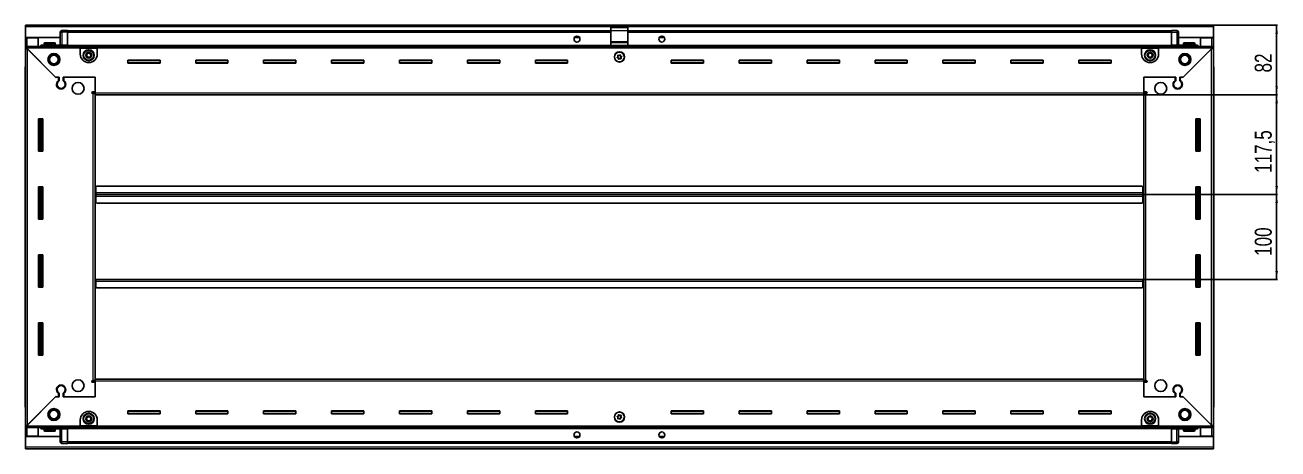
# Model space of a CAD drawing. Header units: millimetres. Extents: x 1256 to 6616, y -1075 to 1851.
# Drawn here: x 5141 to 6616, y 1198 to 1697 of the extents above; entities that cross this region are included whole.
import ezdxf

# ---------------------------------------------------------------- set-up
doc = ezdxf.new("R2010")
doc.units = ezdxf.units.MM
doc.layers.add('FORMAT', color=7, linetype='Continuous')
doc.styles.add('SLDTEXTSTYLE0', font='TXT', dxfattribs={"width": 0.75})
doc.dimstyles.new('SLDDIMSTYLE0', dxfattribs={"dimtxt": 20, "dimasz": 10, "dimexe": 0, "dimexo": 0.0625, "dimgap": 5, "dimtad": 2, "dimdec": 1, "dimrnd": 1e-09, "dimzin": 12, "dimdsep": 46, "dimtxsty": 'SLDTEXTSTYLE0', "dimsah": 1, "dimcen": 0.09, "dimadec": 0, "dimazin": 3, "dimtfac": 1, "dimtofl": 0, "dimtmove": 0, "dimatfit": 3, "dimfxl": 0, "dimfrac": 2, "dimtolj": 1, "dimtzin": 12, "dimarcsym": 0})

# ---------------------------------------------------------------- blocks, each defined once
blk = doc.blocks.new('_D_6')
at = {"layer": 'FORMAT'}
for p, q in [((6540.4, 1696.6), (6615.9, 1696.6)), ((6614.9, 1696.6), (6614.9, 1614.6)), ((6458.4, 1614.6), (6615.9, 1614.6))]:
    blk.add_line(p, q, dxfattribs=at)
for points in [[(6614.9, 1696.6), (6613.4, 1686.6), (6616.4, 1686.6)], [(6614.9, 1614.6), (6616.4, 1624.6), (6613.4, 1624.6)]]:
    blk.add_solid(points, dxfattribs=at)
at = {"layer": 'FORMAT', "insert": (6589.1, 1640.8), "char_height": 20, "attachment_point": 1, "rotation": 90, "style": 'SLDTEXTSTYLE0'}
blk.add_mtext('82', dxfattribs=at)
blk = doc.blocks.new('_D_7')
at = {"layer": 'FORMAT'}
for p, q in [((6458.4, 1614.6), (6615.9, 1614.6)), ((6614.9, 1497.1), (6614.9, 1614.6)), ((6457.4, 1497.1), (6615.9, 1497.1))]:
    blk.add_line(p, q, dxfattribs=at)
for points in [[(6614.9, 1614.6), (6613.4, 1604.6), (6616.4, 1604.6)], [(6614.9, 1497.1), (6616.4, 1507.1), (6613.4, 1507.1)]]:
    blk.add_solid(points, dxfattribs=at)
at = {"layer": 'FORMAT', "insert": (6589.1, 1522.6), "char_height": 20, "attachment_point": 1, "rotation": 90, "style": 'SLDTEXTSTYLE0'}
blk.add_mtext('117,5', dxfattribs=at)
blk = doc.blocks.new('_D_8')
at = {"layer": 'FORMAT'}
for p, q in [((6457.4, 1497.1), (6615.9, 1497.1)), ((6614.9, 1497.1), (6614.9, 1397.1)), ((6457.4, 1397.1), (6615.9, 1397.1))]:
    blk.add_line(p, q, dxfattribs=at)
for points in [[(6614.9, 1497.1), (6613.4, 1487.1), (6616.4, 1487.1)], [(6614.9, 1397.1), (6616.4, 1407.1), (6613.4, 1407.1)]]:
    blk.add_solid(points, dxfattribs=at)
at = {"layer": 'FORMAT', "insert": (6589.1, 1424.9), "char_height": 20, "attachment_point": 1, "rotation": 90, "style": 'SLDTEXTSTYLE0'}
blk.add_mtext('100', dxfattribs=at)

msp = doc.modelspace()

# ---------------------------------------------------------------- linework, layer by layer
at = {"color": 7, "linetype": 'Continuous', "lineweight": 25}
for p, q in [((5141.39, 1696.6), (6540.39, 1696.6)), ((5141.39, 1694.5), (5141.39, 1696.6)), ((5141.39, 1682.1), (5141.39, 1694.5)), ((5182.39, 1673.1), (5182.39, 1688.1)), ((5183.07, 1689.6), (5183.07, 1689.6)), ((5184.39, 1690.1), (5190.89, 1690.1)), ((5184.39, 1690.1), (5190.89, 1690.1)), ((5190.89, 1690.1), (5190.89, 1690.1)), ((5190.89, 1690.1), (5190.89, 1690.1)), ((5190.89, 1690.1), (5190.89, 1688.1)), ((5830.89, 1689.95), (5190.89, 1689.95)), ((5190.89, 1673.1), (5190.89, 1688.1)), ((5830.89, 1693.6), (5850.89, 1693.6)), ((5830.89, 1690.34), (5830.89, 1693.6)), ((5830.89, 1677.19), (5830.89, 1690.34)), ((5850.89, 1690.34), (5850.89, 1693.6)), ((5850.89, 1677.19), (5850.89, 1690.34)), ((6490.89, 1689.95), (5850.89, 1689.95)), ((6490.89, 1690.1), (6490.89, 1690.1)), ((6497.39, 1690.1), (6490.89, 1690.1)), ((6497.39, 1690.1), (6490.89, 1690.1)), ((6490.89, 1690.1), (6490.89, 1688.1)), ((6490.89, 1673.1), (6490.89, 1688.1)), ((6499.39, 1688.1), (6499.39, 1688.1)), ((6499.39, 1673.1), (6499.39, 1688.1)), ((6540.39, 1696.6), (6540.39, 1694.5)), ((6540.39, 1694.5), (6540.39, 1682.1)), ((5182.39, 1682.1), (5141.39, 1682.1)), ((5141.39, 1681.6), (5141.39, 1682.1)), ((5141.39, 1671.35), (5141.39, 1681.6)), ((5141.39, 1681.6), (5143.49, 1681.6)), ((5141.39, 1669.85), (5141.39, 1671.35)), ((5141.39, 1671.35), (5142.39, 1671.35)), ((5141.39, 1669.35), (5141.39, 1669.85)), ((5141.39, 1669.85), (5142.39, 1669.85)), ((5141.39, 1224.85), (5141.39, 1669.35)), ((5142.89, 1669.35), (5141.39, 1669.35)), ((5142.39, 1671.35), (5205.89, 1671.35)), ((5142.39, 1669.85), (5142.39, 1671.35)), ((5142.89, 1681.6), (5142.89, 1682.1)), ((5142.99, 1669.25), (5176.89, 1635.35)), ((5156.39, 1681.6), (5143.49, 1681.6)), ((5177.59, 1634.65), (5143.49, 1668.75)), ((5156.39, 1671.35), (5156.39, 1681.6)), ((5161.89, 1673.1), (5190.89, 1673.1)), ((5163.39, 1675), (5163.39, 1673.1)), ((5164.19, 1675.8), (5175.59, 1675.8)), ((5176.39, 1673.1), (5176.39, 1675)), ((5190.82, 1671.35), (5190.89, 1673.07)), ((5190.89, 1673.1), (5190.89, 1672.6)), ((5190.89, 1671.95), (6490.89, 1671.95)), ((5205.89, 1669.25), (5205.89, 1671.35)), ((5205.89, 1671.35), (5225.89, 1671.35)), ((5205.89, 1669.85), (5225.89, 1669.85)), ((5205.89, 1662.35), (5205.89, 1669.25)), ((5225.89, 1671.35), (5225.89, 1669.25)), ((5225.89, 1671.35), (6455.89, 1671.35)), ((5225.89, 1669.25), (5225.89, 1662.35)), ((5793.76, 1682.1), (5788.02, 1682.1)), ((5830.89, 1676.1), (5830.89, 1677.19)), ((5830.89, 1676.1), (5850.89, 1676.1)), ((5830.89, 1672.6), (5830.89, 1676.1)), ((5830.89, 1672.6), (5850.89, 1672.6)), ((5834.89, 1672.6), (5834.89, 1671.95)), ((5837.39, 1671.95), (5837.39, 1672.6)), ((5844.39, 1671.95), (5844.39, 1672.6)), ((5846.89, 1671.95), (5846.89, 1672.6)), ((5850.89, 1676.1), (5850.89, 1677.19)), ((5850.89, 1672.6), (5850.89, 1676.1)), ((5893.76, 1682.1), (5888.02, 1682.1)), ((6455.89, 1669.25), (6455.89, 1671.35)), ((6455.89, 1671.35), (6475.89, 1671.35)), ((6455.89, 1669.85), (6475.89, 1669.85)), ((6455.89, 1662.35), (6455.89, 1669.25)), ((6475.89, 1671.35), (6539.39, 1671.35)), ((6475.89, 1671.35), (6475.89, 1669.25)), ((6475.89, 1669.25), (6475.89, 1662.35)), ((6490.89, 1673.1), (6490.89, 1672.6)), ((6519.89, 1673.1), (6490.89, 1673.1)), ((6490.89, 1673.07), (6490.97, 1671.35)), ((6540.39, 1682.1), (6499.39, 1682.1)), ((6538.29, 1668.75), (6504.19, 1634.65)), ((6504.89, 1635.35), (6538.79, 1669.25)), ((6505.39, 1675), (6505.39, 1673.1)), ((6506.19, 1675.8), (6517.59, 1675.8)), ((6518.39, 1673.1), (6518.39, 1675)), ((6525.39, 1671.35), (6525.39, 1681.6)), ((6525.39, 1681.6), (6538.29, 1681.6)), ((6538.29, 1681.6), (6540.39, 1681.6)), ((6538.89, 1681.6), (6538.89, 1682.1)), ((6538.89, 1669.35), (6540.39, 1669.35)), ((6539.39, 1669.85), (6539.39, 1671.35)), ((6539.39, 1671.35), (6540.39, 1671.35)), ((6539.39, 1669.85), (6540.39, 1669.85)), ((6540.39, 1681.6), (6540.39, 1682.1)), ((6540.39, 1681.6), (6540.39, 1671.35)), ((6540.39, 1669.85), (6540.39, 1671.35)), ((6540.39, 1669.85), (6540.39, 1669.35)), ((6540.39, 1669.35), (6540.39, 1224.85)), ((5299.89, 1655.1), (5261.89, 1655.1)), ((5261.89, 1655.1), (5261.89, 1651.6)), ((5299.89, 1651.6), (5299.89, 1655.1)), ((5379.89, 1655.1), (5341.89, 1655.1)), ((5341.89, 1655.1), (5341.89, 1651.6)), ((5379.89, 1651.6), (5379.89, 1655.1)), ((5459.89, 1655.1), (5421.89, 1655.1)), ((5421.89, 1655.1), (5421.89, 1651.6)), ((5459.89, 1651.6), (5459.89, 1655.1)), ((5539.89, 1655.1), (5501.89, 1655.1)), ((5501.89, 1655.1), (5501.89, 1651.6)), ((5539.89, 1651.6), (5539.89, 1655.1)), ((5619.89, 1655.1), (5581.89, 1655.1)), ((5581.89, 1655.1), (5581.89, 1651.6)), ((5619.89, 1651.6), (5619.89, 1655.1)), ((5699.89, 1655.1), (5661.89, 1655.1)), ((5661.89, 1655.1), (5661.89, 1651.6)), ((5699.89, 1651.6), (5699.89, 1655.1)), ((5779.89, 1655.1), (5741.89, 1655.1)), ((5741.89, 1655.1), (5741.89, 1651.6)), ((5779.89, 1651.6), (5779.89, 1655.1)), ((5939.89, 1655.1), (5901.89, 1655.1)), ((5901.89, 1655.1), (5901.89, 1651.6)), ((5939.89, 1651.6), (5939.89, 1655.1)), ((6019.89, 1655.1), (5981.89, 1655.1)), ((5981.89, 1655.1), (5981.89, 1651.6)), ((6019.89, 1651.6), (6019.89, 1655.1)), ((6099.89, 1655.1), (6061.89, 1655.1)), ((6061.89, 1655.1), (6061.89, 1651.6)), ((6099.89, 1651.6), (6099.89, 1655.1)), ((6179.89, 1655.1), (6141.89, 1655.1)), ((6141.89, 1655.1), (6141.89, 1651.6)), ((6179.89, 1651.6), (6179.89, 1655.1)), ((6259.89, 1655.1), (6221.89, 1655.1)), ((6221.89, 1655.1), (6221.89, 1651.6)), ((6259.89, 1651.6), (6259.89, 1655.1)), ((6339.89, 1655.1), (6301.89, 1655.1)), ((6301.89, 1655.1), (6301.89, 1651.6)), ((6339.89, 1651.6), (6339.89, 1655.1)), ((6419.89, 1655.1), (6381.89, 1655.1)), ((6381.89, 1655.1), (6381.89, 1651.6)), ((6419.89, 1651.6), (6419.89, 1655.1)), ((5140.89, 1646.6), (5140.89, 1640.1)), ((5140.89, 1640.1), (5140.89, 1646.6)), ((5140.89, 1640.1), (5140.89, 1640.1)), ((5141.39, 1640.1), (5140.89, 1640.1)), ((5141.04, 1640.1), (5141.04, 1254.1)), ((5299.89, 1652.35), (5261.89, 1652.35)), ((5261.89, 1651.6), (5299.89, 1651.6)), ((5379.89, 1652.35), (5341.89, 1652.35)), ((5341.89, 1651.6), (5379.89, 1651.6)), ((5459.89, 1652.35), (5421.89, 1652.35)), ((5421.89, 1651.6), (5459.89, 1651.6)), ((5539.89, 1652.35), (5501.89, 1652.35)), ((5501.89, 1651.6), (5539.89, 1651.6)), ((5619.89, 1652.35), (5581.89, 1652.35)), ((5581.89, 1651.6), (5619.89, 1651.6)), ((5699.89, 1652.35), (5661.89, 1652.35)), ((5661.89, 1651.6), (5699.89, 1651.6)), ((5779.89, 1652.35), (5741.89, 1652.35)), ((5741.89, 1651.6), (5779.89, 1651.6)), ((5939.89, 1652.35), (5901.89, 1652.35)), ((5901.89, 1651.6), (5939.89, 1651.6)), ((6019.89, 1652.35), (5981.89, 1652.35)), ((5981.89, 1651.6), (6019.89, 1651.6)), ((6099.89, 1652.35), (6061.89, 1652.35)), ((6061.89, 1651.6), (6099.89, 1651.6)), ((6179.89, 1652.35), (6141.89, 1652.35)), ((6141.89, 1651.6), (6179.89, 1651.6)), ((6259.89, 1652.35), (6221.89, 1652.35)), ((6221.89, 1651.6), (6259.89, 1651.6)), ((6339.89, 1652.35), (6301.89, 1652.35)), ((6301.89, 1651.6), (6339.89, 1651.6)), ((6419.89, 1652.35), (6381.89, 1652.35)), ((6381.89, 1651.6), (6419.89, 1651.6)), ((6540.39, 1647.93), (6540.39, 1647.93)), ((6540.39, 1640.1), (6540.89, 1640.1)), ((6540.74, 1254.1), (6540.74, 1640.1)), ((6540.89, 1646.6), (6540.89, 1640.1)), ((6540.89, 1640.1), (6540.89, 1646.6)), ((6540.89, 1640.1), (6540.89, 1640.1)), ((6540.89, 1640.1), (6540.89, 1640.1)), ((5176.89, 1635.35), (5181.09, 1635.35)), ((5178.29, 1635.35), (5177.59, 1634.65)), ((5180.39, 1635.35), (5178.29, 1635.35)), ((5180.39, 1635.35), (5180.39, 1631.46)), ((5181.09, 1635.35), (5181.09, 1631.07)), ((5185.69, 1635.35), (5223.39, 1635.35)), ((5185.69, 1631.07), (5185.69, 1635.35)), ((5186.39, 1631.46), (5186.39, 1635.35)), ((5223.39, 1635.35), (5186.39, 1635.35)), ((5223.39, 1616.7), (5223.39, 1635.35)), ((5223.39, 1618.1), (5223.39, 1635.35)), ((6458.39, 1635.35), (6496.09, 1635.35)), ((6458.39, 1616.7), (6458.39, 1635.35)), ((6458.39, 1635.35), (6458.39, 1618.1)), ((6495.39, 1635.35), (6458.39, 1635.35)), ((6495.39, 1635.35), (6495.39, 1631.46)), ((6496.09, 1635.35), (6496.09, 1631.07)), ((6500.69, 1635.35), (6504.89, 1635.35)), ((6500.69, 1631.07), (6500.69, 1635.35)), ((6503.49, 1635.35), (6501.39, 1635.35)), ((6501.39, 1631.46), (6501.39, 1635.35)), ((6504.19, 1634.65), (6503.49, 1635.35)), ((5181.39, 1622.49), (5181.39, 1621.73)), ((5220.54, 1618.1), (5223.39, 1618.1)), ((5221.29, 1616.1), (5220.54, 1616.1)), ((5221.29, 1616.1), (5223.39, 1616.1)), ((5223.39, 1617.1), (5221.39, 1617.1)), ((5221.39, 1617.1), (5221.39, 1616.1)), ((5223.39, 1614.6), (5223.39, 1616.7)), ((6458.39, 1614.6), (5223.39, 1614.6)), ((5223.39, 1279.6), (5223.39, 1614.6)), ((6458.39, 1618.1), (6461.24, 1618.1)), ((6460.39, 1617.1), (6458.39, 1617.1)), ((6458.39, 1616.7), (6458.39, 1614.6)), ((6458.39, 1616.1), (6460.49, 1616.1)), ((6458.39, 1614.6), (6458.39, 1279.6)), ((6460.39, 1616.1), (6460.39, 1617.1)), ((6461.24, 1616.1), (6460.49, 1616.1)), ((6500.39, 1622.49), (6500.39, 1621.73)), ((5161.89, 1586.1), (5156.89, 1586.1)), ((5156.89, 1586.1), (5156.89, 1548.1)), ((5159.04, 1548.1), (5159.04, 1586.1)), ((5160.83, 1548.1), (5160.83, 1586.1)), ((5160.87, 1548.1), (5160.87, 1586.1)), ((5161.89, 1548.1), (5161.89, 1586.1)), ((6519.89, 1586.1), (6519.89, 1548.1)), ((6524.89, 1586.1), (6519.89, 1586.1)), ((6520.91, 1586.1), (6520.91, 1548.1)), ((6520.95, 1586.1), (6520.95, 1548.1)), ((6522.74, 1586.1), (6522.74, 1548.1)), ((6524.89, 1548.1), (6524.89, 1586.1)), ((5156.89, 1548.1), (5161.89, 1548.1)), ((6519.89, 1548.1), (6524.89, 1548.1)), ((5161.89, 1506.1), (5156.89, 1506.1)), ((5156.89, 1506.1), (5156.89, 1468.1)), ((5159.04, 1468.1), (5159.04, 1506.1)), ((5160.83, 1468.1), (5160.83, 1506.1)), ((5160.87, 1468.1), (5160.87, 1506.1)), ((5161.89, 1468.1), (5161.89, 1506.1)), ((5225.39, 1507.1), (5224.39, 1506.1)), ((5224.39, 1506.1), (5224.39, 1499.2)), ((6456.39, 1507.1), (5225.39, 1507.1)), ((6457.39, 1506.1), (6456.39, 1507.1)), ((6457.39, 1499.2), (6457.39, 1506.1)), ((6519.89, 1506.1), (6519.89, 1468.1)), ((6524.89, 1506.1), (6519.89, 1506.1)), ((6520.91, 1506.1), (6520.91, 1468.1)), ((6520.95, 1506.1), (6520.95, 1468.1)), ((6522.74, 1506.1), (6522.74, 1468.1)), ((6524.89, 1468.1), (6524.89, 1506.1)), ((5224.14, 1497.1), (5223.39, 1497.1)), ((5224.39, 1499.95), (5224.14, 1499.95)), ((5224.14, 1499.95), (5224.14, 1497.1)), ((5224.14, 1497.1), (5224.14, 1494.25)), ((5224.14, 1494.25), (5224.39, 1494.25)), ((5224.39, 1497.1), (5224.39, 1499.2)), ((5224.39, 1495), (5224.39, 1497.1)), ((6457.39, 1497.1), (5224.39, 1497.1)), ((5224.39, 1495), (5224.39, 1488.1)), ((6457.64, 1499.95), (6457.39, 1499.95)), ((6457.39, 1499.2), (6457.39, 1497.1)), ((6457.39, 1497.1), (6457.39, 1495)), ((6457.39, 1488.1), (6457.39, 1495)), ((6457.39, 1494.25), (6457.64, 1494.25)), ((6457.64, 1497.1), (6457.64, 1499.95)), ((6457.64, 1494.25), (6457.64, 1497.1)), ((6458.39, 1497.1), (6457.64, 1497.1)), ((5224.39, 1488.1), (5225.39, 1487.1)), ((5225.39, 1487.1), (6456.39, 1487.1)), ((6456.39, 1487.1), (6457.39, 1488.1)), ((5156.89, 1468.1), (5161.89, 1468.1)), ((6519.89, 1468.1), (6524.89, 1468.1)), ((5161.89, 1426.1), (5156.89, 1426.1)), ((5156.89, 1426.1), (5156.89, 1388.1)), ((5159.04, 1388.1), (5159.04, 1426.1)), ((5160.83, 1388.1), (5160.83, 1426.1)), ((5160.87, 1388.1), (5160.87, 1426.1)), ((5161.89, 1388.1), (5161.89, 1426.1)), ((6519.89, 1426.1), (6519.89, 1388.1)), ((6524.89, 1426.1), (6519.89, 1426.1)), ((6520.91, 1426.1), (6520.91, 1388.1)), ((6520.95, 1426.1), (6520.95, 1388.1)), ((6522.74, 1426.1), (6522.74, 1388.1)), ((6524.89, 1388.1), (6524.89, 1426.1)), ((5156.89, 1388.1), (5161.89, 1388.1)), ((5223.39, 1397.1), (5224.14, 1397.1)), ((5224.14, 1397.1), (5224.14, 1394.25)), ((5224.14, 1394.25), (5224.39, 1394.25)), ((5224.39, 1397.1), (6457.39, 1397.1)), ((5224.39, 1395), (5224.39, 1397.1)), ((5224.39, 1395), (5224.39, 1388.1)), ((5224.39, 1388.1), (5225.39, 1387.1)), ((5225.39, 1387.1), (6456.39, 1387.1)), ((6456.39, 1387.1), (6457.39, 1388.1)), ((6457.39, 1397.1), (6457.39, 1395)), ((6457.39, 1388.1), (6457.39, 1395)), ((6457.39, 1394.25), (6457.64, 1394.25)), ((6457.64, 1394.25), (6457.64, 1397.1)), ((6457.64, 1397.1), (6458.39, 1397.1)), ((6519.89, 1388.1), (6524.89, 1388.1)), ((5161.89, 1346.1), (5156.89, 1346.1)), ((5156.89, 1346.1), (5156.89, 1308.1)), ((5159.04, 1308.1), (5159.04, 1346.1)), ((5160.83, 1308.1), (5160.83, 1346.1)), ((5160.87, 1308.1), (5160.87, 1346.1)), ((5161.89, 1308.1), (5161.89, 1346.1)), ((6519.89, 1346.1), (6519.89, 1308.1)), ((6524.89, 1346.1), (6519.89, 1346.1)), ((6520.91, 1346.1), (6520.91, 1308.1)), ((6520.95, 1346.1), (6520.95, 1308.1)), ((6522.74, 1346.1), (6522.74, 1308.1)), ((6524.89, 1308.1), (6524.89, 1346.1)), ((5156.89, 1308.1), (5161.89, 1308.1)), ((6519.89, 1308.1), (6524.89, 1308.1)), ((5181.39, 1272.48), (5181.39, 1271.72)), ((5220.54, 1278.1), (5221.29, 1278.1)), ((5223.39, 1276.1), (5220.54, 1276.1)), ((5223.39, 1278.1), (5221.29, 1278.1)), ((5221.39, 1278.1), (5221.39, 1277.1)), ((5221.39, 1277.1), (5223.39, 1277.1)), ((5223.39, 1279.6), (6458.39, 1279.6)), ((5223.39, 1277.5), (5223.39, 1279.6)), ((5223.39, 1277.5), (5223.39, 1258.85)), ((5223.39, 1258.85), (5223.39, 1276.1)), ((6458.39, 1279.6), (6458.39, 1277.5)), ((6460.49, 1278.1), (6458.39, 1278.1)), ((6458.39, 1277.5), (6458.39, 1258.85)), ((6458.39, 1277.1), (6460.39, 1277.1)), ((6458.39, 1276.1), (6458.39, 1258.85)), ((6461.24, 1276.1), (6458.39, 1276.1)), ((6460.39, 1277.1), (6460.39, 1278.1)), ((6460.49, 1278.1), (6461.24, 1278.1)), ((6500.39, 1272.48), (6500.39, 1271.72)), ((5176.89, 1258.85), (5142.99, 1224.95)), ((5143.49, 1225.45), (5177.59, 1259.55)), ((5181.09, 1258.85), (5176.89, 1258.85)), ((5177.59, 1259.55), (5178.29, 1258.85)), ((5178.29, 1258.85), (5180.39, 1258.85)), ((5180.39, 1262.74), (5180.39, 1258.85)), ((5181.09, 1263.14), (5181.09, 1258.85)), ((5185.69, 1258.85), (5185.69, 1263.14)), ((5223.39, 1258.85), (5185.69, 1258.85)), ((5186.39, 1258.85), (5186.39, 1262.74)), ((5186.39, 1258.85), (5223.39, 1258.85)), ((6496.09, 1258.85), (6458.39, 1258.85)), ((6458.39, 1258.85), (6495.39, 1258.85)), ((6495.39, 1262.74), (6495.39, 1258.85)), ((6496.09, 1263.14), (6496.09, 1258.85)), ((6500.69, 1258.85), (6500.69, 1263.14)), ((6504.89, 1258.85), (6500.69, 1258.85)), ((6501.39, 1258.85), (6501.39, 1262.74)), ((6501.39, 1258.85), (6503.49, 1258.85)), ((6503.49, 1258.85), (6504.19, 1259.55)), ((6504.19, 1259.55), (6538.29, 1225.45)), ((6538.79, 1224.95), (6504.89, 1258.85)), ((5140.89, 1254.1), (5140.89, 1254.1)), ((5140.89, 1247.6), (5140.89, 1254.1)), ((5140.89, 1254.1), (5140.89, 1254.1)), ((5140.89, 1254.1), (5140.89, 1247.6)), ((5141.39, 1254.1), (5140.89, 1254.1)), ((5141.39, 1246.28), (5141.39, 1246.28)), ((5299.89, 1242.6), (5261.89, 1242.6)), ((5261.89, 1242.6), (5261.89, 1239.1)), ((5261.89, 1241.85), (5299.89, 1241.85)), ((5299.89, 1239.1), (5299.89, 1242.6)), ((5379.89, 1242.6), (5341.89, 1242.6)), ((5341.89, 1242.6), (5341.89, 1239.1)), ((5341.89, 1241.85), (5379.89, 1241.85)), ((5379.89, 1239.1), (5379.89, 1242.6)), ((5459.89, 1242.6), (5421.89, 1242.6)), ((5421.89, 1242.6), (5421.89, 1239.1)), ((5421.89, 1241.85), (5459.89, 1241.85)), ((5459.89, 1239.1), (5459.89, 1242.6)), ((5539.89, 1242.6), (5501.89, 1242.6)), ((5501.89, 1242.6), (5501.89, 1239.1)), ((5501.89, 1241.85), (5539.89, 1241.85)), ((5539.89, 1239.1), (5539.89, 1242.6)), ((5619.89, 1242.6), (5581.89, 1242.6)), ((5581.89, 1242.6), (5581.89, 1239.1)), ((5581.89, 1241.85), (5619.89, 1241.85)), ((5619.89, 1239.1), (5619.89, 1242.6)), ((5699.89, 1242.6), (5661.89, 1242.6)), ((5661.89, 1242.6), (5661.89, 1239.1)), ((5661.89, 1241.85), (5699.89, 1241.85)), ((5699.89, 1239.1), (5699.89, 1242.6)), ((5779.89, 1242.6), (5741.89, 1242.6)), ((5741.89, 1242.6), (5741.89, 1239.1)), ((5741.89, 1241.85), (5779.89, 1241.85)), ((5779.89, 1239.1), (5779.89, 1242.6)), ((5939.89, 1242.6), (5901.89, 1242.6)), ((5901.89, 1242.6), (5901.89, 1239.1)), ((5901.89, 1241.85), (5939.89, 1241.85)), ((5939.89, 1239.1), (5939.89, 1242.6)), ((6019.89, 1242.6), (5981.89, 1242.6)), ((5981.89, 1242.6), (5981.89, 1239.1)), ((5981.89, 1241.85), (6019.89, 1241.85)), ((6019.89, 1239.1), (6019.89, 1242.6)), ((6099.89, 1242.6), (6061.89, 1242.6)), ((6061.89, 1242.6), (6061.89, 1239.1)), ((6061.89, 1241.85), (6099.89, 1241.85)), ((6099.89, 1239.1), (6099.89, 1242.6)), ((6179.89, 1242.6), (6141.89, 1242.6)), ((6141.89, 1242.6), (6141.89, 1239.1)), ((6141.89, 1241.85), (6179.89, 1241.85)), ((6179.89, 1239.1), (6179.89, 1242.6)), ((6259.89, 1242.6), (6221.89, 1242.6)), ((6221.89, 1242.6), (6221.89, 1239.1)), ((6221.89, 1241.85), (6259.89, 1241.85)), ((6259.89, 1239.1), (6259.89, 1242.6)), ((6339.89, 1242.6), (6301.89, 1242.6)), ((6301.89, 1242.6), (6301.89, 1239.1)), ((6301.89, 1241.85), (6339.89, 1241.85)), ((6339.89, 1239.1), (6339.89, 1242.6)), ((6419.89, 1242.6), (6381.89, 1242.6)), ((6381.89, 1242.6), (6381.89, 1239.1)), ((6381.89, 1241.85), (6419.89, 1241.85)), ((6419.89, 1239.1), (6419.89, 1242.6)), ((6540.39, 1254.1), (6540.89, 1254.1)), ((6540.89, 1254.1), (6540.89, 1254.1)), ((6540.89, 1247.6), (6540.89, 1254.1)), ((6540.89, 1254.1), (6540.89, 1247.6)), ((5141.39, 1224.35), (5141.39, 1224.85)), ((5142.89, 1224.85), (5141.39, 1224.85)), ((5205.89, 1224.95), (5205.89, 1231.85)), ((5205.89, 1222.85), (5205.89, 1224.95)), ((5225.89, 1231.85), (5225.89, 1224.95)), ((5225.89, 1224.95), (5225.89, 1222.85)), ((5261.89, 1239.1), (5299.89, 1239.1)), ((5341.89, 1239.1), (5379.89, 1239.1)), ((5421.89, 1239.1), (5459.89, 1239.1)), ((5501.89, 1239.1), (5539.89, 1239.1)), ((5581.89, 1239.1), (5619.89, 1239.1)), ((5661.89, 1239.1), (5699.89, 1239.1)), ((5741.89, 1239.1), (5779.89, 1239.1)), ((5901.89, 1239.1), (5939.89, 1239.1)), ((5981.89, 1239.1), (6019.89, 1239.1)), ((6061.89, 1239.1), (6099.89, 1239.1)), ((6141.89, 1239.1), (6179.89, 1239.1)), ((6221.89, 1239.1), (6259.89, 1239.1)), ((6301.89, 1239.1), (6339.89, 1239.1)), ((6381.89, 1239.1), (6419.89, 1239.1)), ((6455.89, 1224.95), (6455.89, 1231.85)), ((6455.89, 1222.85), (6455.89, 1224.95)), ((6475.89, 1231.85), (6475.89, 1224.95)), ((6475.89, 1224.95), (6475.89, 1222.85)), ((6538.89, 1224.85), (6540.39, 1224.85)), ((6540.39, 1224.85), (6540.39, 1224.35)), ((5141.39, 1224.35), (5141.39, 1222.85)), ((5142.39, 1224.35), (5141.39, 1224.35)), ((5141.39, 1212.6), (5141.39, 1222.85)), ((5142.39, 1222.85), (5141.39, 1222.85)), ((5143.49, 1212.6), (5141.39, 1212.6)), ((5141.39, 1212.1), (5141.39, 1212.6)), ((5141.39, 1199.7), (5141.39, 1212.1)), ((5141.39, 1212.1), (5182.39, 1212.1)), ((5142.39, 1224.35), (5142.39, 1222.85)), ((5205.89, 1222.85), (5142.39, 1222.85)), ((5142.89, 1212.1), (5142.89, 1212.6)), ((5143.49, 1212.6), (5156.39, 1212.6)), ((5156.39, 1212.6), (5156.39, 1222.85)), ((5161.89, 1221.1), (5190.89, 1221.1)), ((5163.39, 1221.1), (5163.39, 1219.2)), ((5167.97, 1218.4), (5164.19, 1218.4)), ((5175.59, 1218.4), (5167.97, 1218.4)), ((5176.39, 1219.2), (5176.39, 1221.1)), ((5182.39, 1221.1), (5182.39, 1206.1)), ((5190.89, 1221.14), (5190.82, 1222.85)), ((6490.89, 1222.25), (5190.89, 1222.25)), ((5190.89, 1221.1), (5190.89, 1221.6)), ((5190.89, 1221.1), (5190.89, 1206.1)), ((5225.89, 1224.35), (5205.89, 1224.35)), ((5225.89, 1222.85), (5205.89, 1222.85)), ((6455.89, 1222.85), (5225.89, 1222.85)), ((5788.02, 1212.1), (5793.76, 1212.1)), ((5888.02, 1212.1), (5893.76, 1212.1)), ((6475.89, 1224.35), (6455.89, 1224.35)), ((6475.89, 1222.85), (6455.89, 1222.85)), ((6539.39, 1222.85), (6475.89, 1222.85)), ((6490.97, 1222.85), (6490.89, 1221.14)), ((6490.89, 1221.1), (6490.89, 1221.6)), ((6519.89, 1221.1), (6490.89, 1221.1)), ((6490.89, 1221.1), (6490.89, 1206.1)), ((6499.39, 1221.1), (6499.39, 1206.1)), ((6499.39, 1212.1), (6540.39, 1212.1)), ((6505.39, 1221.1), (6505.39, 1219.2)), ((6513.18, 1218.4), (6506.19, 1218.4)), ((6517.59, 1218.4), (6513.18, 1218.4)), ((6518.39, 1219.2), (6518.39, 1221.1)), ((6525.39, 1212.6), (6525.39, 1222.85)), ((6538.29, 1212.6), (6525.39, 1212.6)), ((6540.39, 1212.6), (6538.29, 1212.6)), ((6538.89, 1212.1), (6538.89, 1212.6)), ((6539.39, 1224.35), (6539.39, 1222.85)), ((6540.39, 1224.35), (6539.39, 1224.35)), ((6540.39, 1222.85), (6539.39, 1222.85)), ((6540.39, 1224.35), (6540.39, 1222.85)), ((6540.39, 1222.85), (6540.39, 1212.6)), ((6540.39, 1212.1), (6540.39, 1212.6)), ((6540.39, 1212.1), (6540.39, 1199.7)), ((5141.39, 1197.6), (5141.39, 1199.7)), ((6540.39, 1197.6), (5141.39, 1197.6)), ((5182.39, 1206.1), (5182.39, 1206.1)), ((5184.39, 1204.1), (5190.89, 1204.1)), ((5184.39, 1204.1), (5190.89, 1204.1)), ((5190.89, 1204.1), (5190.89, 1206.1)), ((5190.89, 1204.25), (6490.89, 1204.25)), ((5190.89, 1204.1), (5190.89, 1204.1)), ((6490.89, 1204.1), (6490.89, 1206.1)), ((6497.39, 1204.1), (6490.89, 1204.1)), ((6490.89, 1204.1), (6490.89, 1204.1)), ((6490.89, 1204.1), (6490.89, 1204.1)), ((6497.39, 1204.1), (6490.89, 1204.1)), ((6498.71, 1204.6), (6498.71, 1204.6)), ((6540.39, 1199.7), (6540.39, 1197.6))]:
    msp.add_line(p, q, dxfattribs=at)
at = {"color": 8, "linetype": 'Continuous', "lineweight": 18}
for p, q in [((6540.39, 1694.5), (5141.39, 1694.5)), ((5182.39, 1688.1), (5184.39, 1688.1)), ((5184.39, 1690.1), (5184.39, 1688.1)), ((5184.39, 1688.1), (5184.39, 1673.1)), ((5190.89, 1688.1), (5184.39, 1688.1)), ((5830.89, 1687.95), (5190.89, 1687.95)), ((5830.89, 1690.34), (5850.89, 1690.34)), ((6490.89, 1687.95), (5850.89, 1687.95)), ((6490.89, 1688.1), (6497.39, 1688.1)), ((6497.39, 1690.1), (6497.39, 1688.1)), ((6499.39, 1688.1), (6497.39, 1688.1)), ((6497.39, 1688.1), (6497.39, 1673.1)), ((5205.89, 1669.25), (5142.99, 1669.25)), ((5143.49, 1681.6), (5143.49, 1682.1)), ((5143.49, 1671.35), (5143.49, 1681.6)), ((5143.49, 1668.75), (5143.49, 1225.45)), ((5163.39, 1675), (5176.39, 1675)), ((5830.89, 1672.6), (5190.89, 1672.6)), ((6490.89, 1671.37), (5190.89, 1671.37)), ((5205.89, 1669.25), (5225.89, 1669.25)), ((6455.89, 1669.25), (5225.89, 1669.25)), ((5830.89, 1677.19), (5850.89, 1677.19)), ((5836.89, 1671.95), (5836.89, 1672.6)), ((5844.89, 1671.95), (5844.89, 1672.6)), ((6490.89, 1672.6), (5850.89, 1672.6)), ((6455.89, 1669.25), (6475.89, 1669.25)), ((6538.79, 1669.25), (6475.89, 1669.25)), ((6505.39, 1675), (6518.39, 1675)), ((6538.29, 1682.1), (6538.29, 1681.6)), ((6538.29, 1681.6), (6538.29, 1671.35)), ((6538.29, 1225.45), (6538.29, 1668.75)), ((5141.39, 1646.6), (5140.89, 1646.6)), ((6540.39, 1646.6), (6540.89, 1646.6)), ((5221.29, 1278.1), (5221.29, 1616.1)), ((5223.39, 1616.7), (6458.39, 1616.7)), ((6460.49, 1616.1), (6460.49, 1278.1)), ((5158.39, 1586.1), (5158.39, 1548.1)), ((5159.63, 1586.1), (5159.63, 1548.1)), ((6522.16, 1548.1), (6522.16, 1586.1)), ((6523.39, 1548.1), (6523.39, 1586.1)), ((5158.39, 1506.1), (5158.39, 1468.1)), ((5159.63, 1506.1), (5159.63, 1468.1)), ((6522.16, 1468.1), (6522.16, 1506.1)), ((6523.39, 1468.1), (6523.39, 1506.1)), ((6457.39, 1499.2), (5224.39, 1499.2)), ((5224.39, 1495), (6457.39, 1495)), ((5158.39, 1426.1), (5158.39, 1388.1)), ((5159.63, 1426.1), (5159.63, 1388.1)), ((6522.16, 1388.1), (6522.16, 1426.1)), ((6523.39, 1388.1), (6523.39, 1426.1)), ((5224.39, 1395), (6457.39, 1395)), ((5158.39, 1346.1), (5158.39, 1308.1)), ((5159.63, 1346.1), (5159.63, 1308.1)), ((6522.16, 1308.1), (6522.16, 1346.1)), ((6523.39, 1308.1), (6523.39, 1346.1)), ((6458.39, 1277.5), (5223.39, 1277.5)), ((5141.39, 1247.6), (5140.89, 1247.6)), ((6540.39, 1247.6), (6540.89, 1247.6)), ((5142.99, 1224.95), (5205.89, 1224.95)), ((5225.89, 1224.95), (5205.89, 1224.95)), ((5225.89, 1224.95), (6455.89, 1224.95)), ((6475.89, 1224.95), (6455.89, 1224.95)), ((6475.89, 1224.95), (6538.79, 1224.95)), ((5143.49, 1212.6), (5143.49, 1222.85)), ((5143.49, 1212.1), (5143.49, 1212.6)), ((5167.7, 1219.2), (5163.39, 1219.2)), ((5176.39, 1219.2), (5167.7, 1219.2)), ((5184.39, 1206.1), (5184.39, 1221.1)), ((5190.89, 1222.84), (6490.89, 1222.84)), ((5190.89, 1221.6), (6490.89, 1221.6)), ((6497.39, 1206.1), (6497.39, 1221.1)), ((6513.37, 1219.2), (6505.39, 1219.2)), ((6518.39, 1219.2), (6513.37, 1219.2)), ((6538.29, 1222.85), (6538.29, 1212.6)), ((6538.29, 1212.6), (6538.29, 1212.1)), ((6540.39, 1199.7), (5141.39, 1199.7)), ((5182.39, 1206.1), (5184.39, 1206.1)), ((5184.39, 1204.1), (5184.39, 1206.1)), ((5190.89, 1206.1), (5184.39, 1206.1)), ((5190.89, 1206.25), (6490.89, 1206.25)), ((6490.89, 1206.1), (6497.39, 1206.1)), ((6499.39, 1206.1), (6497.39, 1206.1)), ((6497.39, 1204.1), (6497.39, 1206.1))]:
    msp.add_line(p, q, dxfattribs=at)
at = {"color": 7, "linetype": 'Continuous', "lineweight": 25, "flags": 128}
msp.add_lwpolyline([(5182.54, 1205.35), (5182.43, 1205.71), (5182.39, 1206.1)], dxfattribs=at)
at = {"color": 7, "linetype": 'Continuous', "lineweight": 25}
for centre, radius in [((5790.89, 1680.1), 3.5), ((5890.89, 1680.1), 3.5), ((5215.89, 1661.1), 6.5), ((6465.89, 1661.1), 6.5), ((5174.89, 1656.1), 7), ((5174.89, 1656.1), 6.02), ((5174.89, 1656.1), 5.1), ((5215.89, 1661.1), 3.46), ((5840.89, 1659.1), 6), ((5840.89, 1658.95), 5.79), ((5840.89, 1658.95), 1.85), ((6465.89, 1661.1), 3.46), ((6506.89, 1656.1), 7), ((6506.89, 1656.1), 6.03), ((6506.89, 1656.1), 5.1), ((5203.39, 1622.1), 7), ((6478.39, 1622.1), 7), ((5203.39, 1272.1), 7), ((6478.39, 1272.1), 7), ((5174.89, 1238.1), 7), ((5174.89, 1238.1), 6.02), ((5174.89, 1238.1), 5.1), ((5215.89, 1233.1), 6.5), ((5840.89, 1235.1), 6), ((5840.89, 1235.25), 5.78), ((6465.89, 1233.1), 6.5), ((6506.89, 1238.1), 7), ((6506.89, 1238.1), 6.03), ((6506.89, 1238.1), 5.1), ((5215.89, 1233.1), 3.46), ((5840.89, 1235.25), 1.85), ((6465.89, 1233.1), 3.46), ((5790.89, 1214.1), 3.5), ((5890.89, 1214.1), 3.5)]:
    msp.add_circle(centre, radius, dxfattribs=at)
at = {"color": 8, "linetype": 'Continuous', "lineweight": 18}
for centre in [(5215.89, 1661.1), (6465.89, 1661.1), (5215.89, 1233.1), (6465.89, 1233.1)]:
    msp.add_circle(centre, 5.7, dxfattribs=at)
at = {"color": 7, "linetype": 'Continuous', "lineweight": 25}
for centre, radius, start, end in [((5184.39, 1688.1), 2, 90, 180), ((6497.39, 1688.1), 2, 0, 90), ((6497.39, 1688.1), 2, 0, 90), ((5164.19, 1675), 0.8, 90, 180), ((5175.59, 1675), 0.8, 0, 90), ((5182.19, 1673.3), 0.2, 270, 0), ((6499.59, 1673.3), 0.2, 180, 270), ((6506.19, 1675), 0.8, 90, 180), ((6517.59, 1675), 0.8, 0, 90), ((5215.89, 1662.35), 10, 180, 270), ((5215.89, 1661.1), 2.5, 134.01559, 194.01559), ((5215.89, 1661.1), 2.5, 194.01559, 254.01559), ((5215.89, 1661.1), 2.5, 74.01559, 134.01559), ((5215.89, 1661.1), 2.5, 254.01559, 314.01559), ((5215.89, 1662.35), 10, 270, 0), ((5215.89, 1661.1), 2.5, 14.01559, 74.01559), ((5215.89, 1661.1), 2.5, 314.01559, 14.01559), ((6465.89, 1662.35), 10, 180, 270), ((6465.89, 1661.1), 2.5, 160.11158, 220.11158), ((6465.89, 1661.1), 2.5, 100.11158, 160.11158), ((6465.89, 1661.1), 2.5, 220.11158, 280.11158), ((6465.89, 1661.1), 2.5, 40.11158, 100.11158), ((6465.89, 1662.35), 10, 270, 0), ((6465.89, 1661.1), 2.5, 280.11158, 340.11158), ((6465.89, 1661.1), 2.5, 340.11158, 40.11158), ((5142.89, 1646.6), 2, 138.57492, 180), ((5142.89, 1646.6), 2, 138.59038, 180), ((6538.89, 1646.6), 2, 33.78451, 41.40962), ((6538.89, 1646.6), 2, 0, 41.39416), ((6538.89, 1646.6), 2, 360, 19.56674), ((5183.39, 1626.85), 5.5, 123.05573, 56.94427), ((5183.39, 1626.85), 4.8, 118.63099, 61.36901), ((6498.39, 1626.85), 5.5, 123.05573, 56.94427), ((6498.39, 1626.85), 4.8, 118.63099, 61.36901), ((5220.54, 1617.1), 1, 90, 270), ((6461.24, 1617.1), 1, 270, 90), ((5183.39, 1267.35), 5.5, 303.05573, 236.94427), ((5183.39, 1267.35), 4.8, 298.63099, 241.36901), ((5220.54, 1277.1), 1, 90, 270), ((6461.24, 1277.1), 1, 270, 90), ((6498.39, 1267.35), 5.5, 303.05573, 236.94427), ((6498.39, 1267.35), 4.8, 298.63099, 241.36901), ((5142.89, 1247.6), 2, 180, 221.40962), ((5142.89, 1247.6), 2, 180, 221.39416), ((5215.89, 1231.85), 10, 90, 180), ((5215.89, 1231.85), 10, 0, 90), ((6465.89, 1231.85), 10, 90, 180), ((6465.89, 1231.85), 10, 0, 90), ((6538.89, 1247.6), 2, 318.57492, 0), ((6538.89, 1247.6), 2, 318.59038, 0), ((5215.89, 1233.1), 2.5, 127.47401, 187.47401), ((5215.89, 1233.1), 2.5, 187.47401, 247.47401), ((5215.89, 1233.1), 2.5, 67.47401, 127.47401), ((5215.89, 1233.1), 2.5, 247.47401, 307.47401), ((5215.89, 1233.1), 2.5, 7.47401, 67.47401), ((5215.89, 1233.1), 2.5, 307.47401, 7.47401), ((6465.89, 1233.1), 2.5, 147.04236, 207.04236), ((6465.89, 1233.1), 2.5, 207.04236, 267.04236), ((6465.89, 1233.1), 2.5, 87.04236, 147.04236), ((6465.89, 1233.1), 2.5, 267.04236, 327.04236), ((6465.89, 1233.1), 2.5, 27.04236, 87.04236), ((6465.89, 1233.1), 2.5, 327.04236, 27.04236), ((5164.19, 1219.2), 0.8, 180, 270), ((5175.59, 1219.2), 0.8, 270, 0), ((5182.19, 1220.9), 0.2, 0, 90), ((6499.59, 1220.9), 0.2, 90, 180), ((6506.19, 1219.2), 0.8, 180, 270), ((6517.59, 1219.2), 0.8, 270, 360), ((5184.39, 1206.1), 2, 180, 270), ((6497.39, 1206.1), 2, 270, 0), ((6497.39, 1206.1), 2, 270, 288.58003), ((6497.39, 1206.1), 2, 303.94202, 311.40962), ((6497.39, 1206.1), 2, 311.40962, 360)]:
    msp.add_arc(centre, radius, start, end, dxfattribs=at)
for points, knots in [([(5141.39, 1669.35), (5141.42, 1669.31), (5141.47, 1669.22), (5141.86, 1669.09), (5142.42, 1668.95), (5143, 1668.84), (5143.37, 1668.78), (5143.49, 1668.75)], [0, 0, 0, 0, 0.2302553, 0.4485219, 0.6667858, 0.8850496, 1, 1, 1, 1]), ([(5142.99, 1669.25), (5142.95, 1669.51), (5142.86, 1670), (5142.72, 1670.64), (5142.59, 1671.11), (5142.48, 1671.33), (5142.41, 1671.35), (5142.39, 1671.35)], [0, 0, 0, 0, 0.2302553, 0.4485219, 0.6667858, 0.8850496, 1, 1, 1, 1]), ([(5158.68, 1671.35), (5158.8, 1671.55), (5159.18, 1672.2), (5160.34, 1672.91), (5161.37, 1673.04), (5161.89, 1673.1)], [0, 0, 0, 0, 0.18224985, 0.59112493, 1, 1, 1, 1]), ([(5190.89, 1673.1), (5190.89, 1673.07), (5190.89, 1672.99), (5190.89, 1672.37), (5190.89, 1671.79), (5190.89, 1671.4), (5190.89, 1671.37)], [0, 0, 0, 0, 0.3242788, 0.6485576, 0.9728365, 1, 1, 1, 1]), ([(6490.89, 1673.1), (6490.89, 1673.07), (6490.89, 1672.99), (6490.89, 1672.37), (6490.89, 1671.79), (6490.89, 1671.4), (6490.89, 1671.37)], [0, 0, 0, 0, 0.32427882, 0.64855764, 0.97283646, 1, 1, 1, 1]), ([(6523.11, 1671.35), (6522.99, 1671.55), (6522.6, 1672.2), (6521.45, 1672.91), (6520.41, 1673.04), (6519.89, 1673.1)], [0, 0, 0, 0, 0.18224985, 0.59112493, 1, 1, 1, 1]), ([(6538.29, 1668.75), (6538.54, 1668.8), (6539.04, 1668.89), (6539.68, 1669.02), (6540.14, 1669.15), (6540.36, 1669.27), (6540.38, 1669.33), (6540.39, 1669.35)], [0, 0, 0, 0, 0.2302553, 0.4485219, 0.6667858, 0.8850496, 1, 1, 1, 1]), ([(6539.39, 1671.35), (6539.35, 1671.33), (6539.26, 1671.28), (6539.12, 1670.88), (6538.99, 1670.32), (6538.88, 1669.75), (6538.81, 1669.38), (6538.79, 1669.25)], [0, 0, 0, 0, 0.2302553, 0.4485219, 0.6667858, 0.8850496, 1, 1, 1, 1]), ([(5213.12, 1661.9), (5213.49, 1662.26), (5214.18, 1662.93), (5214.87, 1663.59), (5215.19, 1663.91)], [0, 0, 0, 0, 0.5346859, 1, 1, 1, 1]), ([(5213.82, 1659.1), (5213.73, 1659.43), (5213.53, 1660.23), (5213.29, 1661.2), (5213.15, 1661.78), (5213.12, 1661.9)], [0, 0, 0, 0, 0.3629006, 0.8668753, 1, 1, 1, 1]), ([(5216.59, 1658.3), (5216.09, 1658.45), (5215.17, 1658.71), (5214.24, 1658.98), (5213.82, 1659.1)], [0, 0, 0, 0, 0.5346859, 1, 1, 1, 1]), ([(5215.19, 1663.91), (5215.69, 1663.76), (5216.62, 1663.5), (5217.54, 1663.23), (5217.97, 1663.11)], [0, 0, 0, 0, 0.5346859, 1, 1, 1, 1]), ([(5218.67, 1660.31), (5218.3, 1659.95), (5217.6, 1659.28), (5216.91, 1658.61), (5216.59, 1658.3)], [0, 0, 0, 0, 0.5346859, 1, 1, 1, 1]), ([(5217.97, 1663.11), (5218, 1662.99), (5218.14, 1662.41), (5218.38, 1661.44), (5218.58, 1660.64), (5218.67, 1660.31)], [0, 0, 0, 0, 0.1331247, 0.6370994, 1, 1, 1, 1]), ([(5839.01, 1661.03), (5839, 1661.02), (5838.98, 1660.99), (5838.97, 1660.94), (5838.98, 1660.79), (5839.08, 1660.42), (5839.22, 1659.89), (5839.05, 1659.28), (5838.69, 1658.91), (5838.39, 1658.66), (5838.22, 1658.5), (5838.16, 1658.42), (5838.15, 1658.38), (5838.16, 1658.35), (5838.17, 1658.32), (5838.23, 1658.27), (5838.48, 1658.18), (5838.94, 1658.07), (5839.58, 1657.76), (5839.83, 1657.09), (5839.89, 1656.62), (5839.96, 1656.36), (5840.01, 1656.31), (5840.03, 1656.29), (5840.06, 1656.28), (5840.1, 1656.29), (5840.14, 1656.3), (5840.21, 1656.35), (5840.37, 1656.5), (5840.64, 1656.77), (5841.05, 1657.09), (5841.67, 1657.2), (5842.18, 1657.01), (5842.55, 1656.88), (5842.69, 1656.86), (5842.75, 1656.87), (5842.78, 1656.88), (5842.8, 1656.92), (5842.81, 1656.97), (5842.8, 1657.12), (5842.7, 1657.49), (5842.56, 1658.01), (5842.73, 1658.62), (5843.09, 1659), (5843.39, 1659.25), (5843.57, 1659.41), (5843.62, 1659.49), (5843.63, 1659.53), (5843.63, 1659.56), (5843.61, 1659.59), (5843.56, 1659.63), (5843.31, 1659.73), (5842.84, 1659.84), (5842.2, 1660.15), (5841.95, 1660.81), (5841.89, 1661.29), (5841.82, 1661.54), (5841.78, 1661.6), (5841.75, 1661.62), (5841.72, 1661.63), (5841.69, 1661.62), (5841.65, 1661.6), (5841.58, 1661.56), (5841.41, 1661.41), (5841.14, 1661.14), (5840.74, 1660.82), (5840.11, 1660.71), (5839.6, 1660.89), (5839.24, 1661.03), (5839.09, 1661.05), (5839.03, 1661.04), (5839.01, 1661.03), (5839.01, 1661.03)], [0, 0, 0, 0, 0.0020087, 0.00442, 0.0093647, 0.0255282, 0.0677053, 0.0957862, 0.1246456, 0.1503415, 0.1605194, 0.1633943, 0.1656965, 0.1672448, 0.1688741, 0.1707699, 0.1786058, 0.2119941, 0.2499945, 0.2879948, 0.3213831, 0.329219, 0.3311148, 0.3327441, 0.3342924, 0.3362166, 0.3385353, 0.3413178, 0.349662, 0.3753578, 0.4042173, 0.4322982, 0.4744753, 0.4906388, 0.4966691, 0.49844, 0.5, 0.5020087, 0.50442, 0.5093647, 0.5255282, 0.5677053, 0.5957862, 0.6246456, 0.6503415, 0.6605194, 0.6633943, 0.6656965, 0.6672448, 0.6688741, 0.6707699, 0.6786058, 0.7119941, 0.7499945, 0.7879948, 0.8213831, 0.829219, 0.8311148, 0.8327441, 0.8342924, 0.8362166, 0.8385353, 0.8413178, 0.849662, 0.8753578, 0.9042173, 0.9322982, 0.9744753, 0.9906388, 0.9966691, 0.99844, 1, 1, 1, 1]), ([(6463.05, 1660.6), (6463.09, 1660.72), (6463.3, 1661.28), (6463.63, 1662.21), (6463.91, 1662.99), (6464.03, 1663.31)], [0, 0, 0, 0, 0.13312467, 0.63709944, 1, 1, 1, 1]), ([(6464.91, 1658.39), (6464.58, 1658.78), (6463.96, 1659.52), (6463.34, 1660.26), (6463.05, 1660.6)], [0, 0, 0, 0, 0.5346859, 1, 1, 1, 1]), ([(6464.03, 1663.31), (6464.54, 1663.4), (6465.49, 1663.57), (6466.43, 1663.74), (6466.87, 1663.82)], [0, 0, 0, 0, 0.5346859, 1, 1, 1, 1]), ([(6467.75, 1658.9), (6467.24, 1658.81), (6466.29, 1658.64), (6465.35, 1658.47), (6464.91, 1658.39)], [0, 0, 0, 0, 0.5346859, 1, 1, 1, 1]), ([(6466.87, 1663.82), (6467.21, 1663.42), (6467.83, 1662.69), (6468.45, 1661.95), (6468.73, 1661.61)], [0, 0, 0, 0, 0.53468586, 1, 1, 1, 1]), ([(6468.73, 1661.61), (6468.62, 1661.29), (6468.34, 1660.51), (6468, 1659.58), (6467.79, 1659.01), (6467.75, 1658.9)], [0, 0, 0, 0, 0.3629006, 0.8668753, 1, 1, 1, 1]), ([(5143.49, 1225.45), (5143.24, 1225.41), (5142.74, 1225.32), (5142.1, 1225.19), (5141.64, 1225.05), (5141.42, 1224.94), (5141.4, 1224.88), (5141.39, 1224.85)], [0, 0, 0, 0, 0.2302553, 0.4485219, 0.6667858, 0.8850496, 1, 1, 1, 1]), ([(5142.39, 1222.85), (5142.44, 1222.88), (5142.53, 1222.93), (5142.66, 1223.33), (5142.79, 1223.88), (5142.9, 1224.46), (5142.97, 1224.83), (5142.99, 1224.95)], [0, 0, 0, 0, 0.23025534, 0.4485219, 0.6667858, 0.88504963, 1, 1, 1, 1]), ([(5213.22, 1234.21), (5213.32, 1234.29), (5213.8, 1234.65), (5214.59, 1235.26), (5215.24, 1235.76), (5215.52, 1235.97)], [0, 0, 0, 0, 0.1331247, 0.6370994, 1, 1, 1, 1]), ([(5213.6, 1231.35), (5213.53, 1231.86), (5213.41, 1232.82), (5213.28, 1233.77), (5213.22, 1234.21)], [0, 0, 0, 0, 0.5346859, 1, 1, 1, 1]), ([(5216.27, 1230.24), (5215.79, 1230.44), (5214.9, 1230.81), (5214.01, 1231.18), (5213.6, 1231.35)], [0, 0, 0, 0, 0.5346859, 1, 1, 1, 1]), ([(5215.52, 1235.97), (5215.99, 1235.77), (5216.88, 1235.4), (5217.77, 1235.03), (5218.18, 1234.86)], [0, 0, 0, 0, 0.5346859, 1, 1, 1, 1]), ([(5218.56, 1232), (5218.28, 1231.79), (5217.63, 1231.29), (5216.84, 1230.68), (5216.37, 1230.32), (5216.27, 1230.24)], [0, 0, 0, 0, 0.3629006, 0.8668753, 1, 1, 1, 1]), ([(5218.18, 1234.86), (5218.25, 1234.35), (5218.37, 1233.39), (5218.5, 1232.44), (5218.56, 1232)], [0, 0, 0, 0, 0.5346859, 1, 1, 1, 1]), ([(5839.01, 1233.18), (5839.02, 1233.18), (5839.04, 1233.16), (5839.1, 1233.16), (5839.24, 1233.18), (5839.6, 1233.32), (5840.11, 1233.5), (5840.74, 1233.39), (5841.14, 1233.07), (5841.42, 1232.79), (5841.59, 1232.63), (5841.68, 1232.59), (5841.72, 1232.58), (5841.75, 1232.59), (5841.78, 1232.61), (5841.82, 1232.66), (5841.89, 1232.92), (5841.95, 1233.39), (5842.2, 1234.06), (5842.84, 1234.37), (5843.31, 1234.48), (5843.56, 1234.57), (5843.61, 1234.62), (5843.63, 1234.65), (5843.63, 1234.68), (5843.62, 1234.71), (5843.6, 1234.75), (5843.55, 1234.82), (5843.38, 1234.97), (5843.09, 1235.21), (5842.73, 1235.58), (5842.56, 1236.19), (5842.7, 1236.72), (5842.8, 1237.1), (5842.81, 1237.25), (5842.8, 1237.3), (5842.78, 1237.33), (5842.74, 1237.35), (5842.68, 1237.35), (5842.54, 1237.33), (5842.18, 1237.19), (5841.67, 1237.01), (5841.05, 1237.12), (5840.64, 1237.44), (5840.37, 1237.72), (5840.19, 1237.88), (5840.11, 1237.92), (5840.06, 1237.93), (5840.03, 1237.92), (5840.01, 1237.9), (5839.96, 1237.84), (5839.89, 1237.59), (5839.83, 1237.11), (5839.58, 1236.45), (5838.94, 1236.14), (5838.48, 1236.03), (5838.23, 1235.93), (5838.17, 1235.89), (5838.16, 1235.86), (5838.15, 1235.83), (5838.16, 1235.79), (5838.18, 1235.76), (5838.23, 1235.69), (5838.4, 1235.54), (5838.69, 1235.3), (5839.05, 1234.92), (5839.22, 1234.31), (5839.08, 1233.79), (5838.98, 1233.41), (5838.97, 1233.26), (5838.99, 1233.21), (5839, 1233.19), (5839.01, 1233.18)], [0, 0, 0, 0, 0.0020087, 0.00442, 0.0093647, 0.0255282, 0.0677053, 0.0957862, 0.1246456, 0.1503415, 0.1605194, 0.1633943, 0.1656965, 0.1672448, 0.1688741, 0.1707699, 0.1786058, 0.2119941, 0.2499945, 0.2879948, 0.3213831, 0.329219, 0.3311148, 0.3327441, 0.3342924, 0.3362166, 0.3385353, 0.3413178, 0.349662, 0.3753578, 0.4042173, 0.4322982, 0.4744753, 0.4906388, 0.4966691, 0.49844, 0.5, 0.5020087, 0.50442, 0.5093647, 0.5255282, 0.5677053, 0.5957862, 0.6246456, 0.6503415, 0.6605194, 0.6633943, 0.6656965, 0.6672448, 0.6688741, 0.6707699, 0.6786058, 0.7119941, 0.7499945, 0.7879948, 0.8213831, 0.829219, 0.8311148, 0.8327441, 0.8342924, 0.8362166, 0.8385353, 0.8413178, 0.849662, 0.8753578, 0.9042173, 0.9322982, 0.9744753, 0.9906388, 0.9966691, 0.99844, 1, 1, 1, 1]), ([(6463.01, 1233.25), (6463.29, 1233.69), (6463.81, 1234.5), (6464.34, 1235.3), (6464.58, 1235.68)], [0, 0, 0, 0, 0.53468586, 1, 1, 1, 1]), ([(6464.32, 1230.68), (6464.09, 1231.14), (6463.65, 1232), (6463.21, 1232.86), (6463.01, 1233.25)], [0, 0, 0, 0, 0.5346859, 1, 1, 1, 1]), ([(6467.2, 1230.53), (6466.86, 1230.55), (6466.04, 1230.59), (6465.04, 1230.64), (6464.45, 1230.68), (6464.32, 1230.68)], [0, 0, 0, 0, 0.3629006, 0.8668753, 1, 1, 1, 1]), ([(6464.58, 1235.68), (6464.7, 1235.67), (6465.3, 1235.64), (6466.3, 1235.59), (6467.12, 1235.54), (6467.46, 1235.53)], [0, 0, 0, 0, 0.13312467, 0.63709944, 1, 1, 1, 1]), ([(6468.77, 1232.96), (6468.49, 1232.52), (6467.97, 1231.71), (6467.45, 1230.91), (6467.2, 1230.53)], [0, 0, 0, 0, 0.5346859, 1, 1, 1, 1]), ([(6467.46, 1235.53), (6467.7, 1235.07), (6468.13, 1234.21), (6468.57, 1233.35), (6468.77, 1232.96)], [0, 0, 0, 0, 0.53468586, 1, 1, 1, 1]), ([(6540.39, 1224.85), (6540.36, 1224.9), (6540.31, 1224.99), (6539.92, 1225.12), (6539.36, 1225.25), (6538.78, 1225.37), (6538.42, 1225.43), (6538.29, 1225.45)], [0, 0, 0, 0, 0.2302553, 0.4485219, 0.6667858, 0.8850496, 1, 1, 1, 1]), ([(6538.79, 1224.95), (6538.84, 1224.7), (6538.93, 1224.21), (6539.06, 1223.57), (6539.19, 1223.1), (6539.3, 1222.88), (6539.37, 1222.86), (6539.39, 1222.85)], [0, 0, 0, 0, 0.2302553, 0.4485219, 0.6667858, 0.8850496, 1, 1, 1, 1]), ([(5158.68, 1222.85), (5158.8, 1222.65), (5159.18, 1222.01), (5160.34, 1221.3), (5161.37, 1221.17), (5161.89, 1221.1)], [0, 0, 0, 0, 0.1822499, 0.5911249, 1, 1, 1, 1]), ([(5190.89, 1221.1), (5190.89, 1221.14), (5190.89, 1221.22), (5190.89, 1221.84), (5190.89, 1222.4), (5190.89, 1222.77), (5190.89, 1222.78)], [0, 0, 0, 0, 0.3302662, 0.66053239, 0.99079859, 1, 1, 1, 1]), ([(6490.89, 1221.1), (6490.89, 1221.14), (6490.89, 1221.22), (6490.89, 1221.84), (6490.89, 1222.4), (6490.89, 1222.77), (6490.89, 1222.78)], [0, 0, 0, 0, 0.3302672, 0.6605344, 0.9908016, 1, 1, 1, 1]), ([(6523.11, 1222.85), (6522.99, 1222.65), (6522.6, 1222.01), (6521.45, 1221.3), (6520.41, 1221.17), (6519.89, 1221.1)], [0, 0, 0, 0, 0.1822499, 0.5911249, 1, 1, 1, 1])]:
    msp.add_open_spline(points, degree=3, knots=knots, dxfattribs=at)
for points in [[(5142.99, 1669.25), (5142.94, 1669.33), (5142.84, 1669.49), (5142.69, 1669.69), (5142.54, 1669.83), (5142.44, 1669.85), (5142.39, 1669.85)], [(5142.89, 1669.35), (5142.9, 1669.3), (5142.92, 1669.2), (5143.06, 1669.05), (5143.26, 1668.9), (5143.41, 1668.8), (5143.49, 1668.75)], [(6538.29, 1668.75), (6538.37, 1668.8), (6538.53, 1668.9), (6538.73, 1669.05), (6538.86, 1669.2), (6538.88, 1669.3), (6538.89, 1669.35)], [(6539.39, 1669.85), (6539.34, 1669.85), (6539.24, 1669.83), (6539.09, 1669.69), (6538.94, 1669.49), (6538.84, 1669.33), (6538.79, 1669.25)], [(5142.39, 1224.35), (5142.44, 1224.36), (5142.54, 1224.38), (5142.69, 1224.52), (5142.84, 1224.72), (5142.94, 1224.88), (5142.99, 1224.95)], [(5143.49, 1225.45), (5143.41, 1225.4), (5143.26, 1225.3), (5143.06, 1225.15), (5142.92, 1225), (5142.9, 1224.9), (5142.89, 1224.85)], [(6538.89, 1224.85), (6538.88, 1224.9), (6538.86, 1225), (6538.73, 1225.15), (6538.53, 1225.3), (6538.37, 1225.4), (6538.29, 1225.45)], [(6538.79, 1224.95), (6538.84, 1224.88), (6538.94, 1224.72), (6539.09, 1224.52), (6539.24, 1224.38), (6539.34, 1224.36), (6539.39, 1224.35)]]:
    msp.add_open_spline(points, degree=3, dxfattribs=at)
at = {"color": 8, "linetype": 'Continuous', "lineweight": 18}
for points, knots in [([(5161.89, 1673.1), (5161.89, 1673.06), (5161.89, 1672.99), (5161.89, 1672.55), (5161.89, 1672.09), (5161.89, 1671.68), (5161.89, 1671.41), (5161.89, 1671.35)], [0, 0, 0, 0, 0.3597529, 0.5534142, 0.7511852, 0.9489563, 1, 1, 1, 1]), ([(6519.89, 1673.1), (6519.89, 1673.06), (6519.89, 1672.99), (6519.89, 1672.55), (6519.89, 1672.09), (6519.89, 1671.68), (6519.89, 1671.41), (6519.89, 1671.35)], [0, 0, 0, 0, 0.35975288, 0.55341416, 0.75118521, 0.94895626, 1, 1, 1, 1]), ([(5161.89, 1221.1), (5161.89, 1221.15), (5161.89, 1221.22), (5161.89, 1221.66), (5161.89, 1222.11), (5161.89, 1222.53), (5161.89, 1222.8), (5161.89, 1222.85)], [0, 0, 0, 0, 0.35975288, 0.55341416, 0.75118521, 0.94895626, 1, 1, 1, 1]), ([(6519.89, 1221.1), (6519.89, 1221.15), (6519.89, 1221.22), (6519.89, 1221.66), (6519.89, 1222.11), (6519.89, 1222.53), (6519.89, 1222.8), (6519.89, 1222.85)], [0, 0, 0, 0, 0.3597529, 0.5534142, 0.7511852, 0.9489563, 1, 1, 1, 1])]:
    msp.add_open_spline(points, degree=3, knots=knots, dxfattribs=at)

# ---------------------------------------------------------------- dimensions: what is measured, and where the dimension line sits
at = {"layer": 'FORMAT'}
for base, p1, p2, picture, middle in [((6614.89, 1614.6), (6540.39, 1696.6), (6458.39, 1614.6), '_D_6', (6614.89, 1655.6)), ((6614.89, 1614.6), (6457.39, 1497.1), (6458.39, 1614.6), '_D_7', (6614.89, 1555.85)), ((6614.89, 1397.1), (6457.39, 1497.1), (6457.39, 1397.1), '_D_8', (6614.89, 1447.1))]:
    dim = msp.add_linear_dim(base=base, p1=p1, p2=p2, angle=90, dimstyle='SLDDIMSTYLE0', dxfattribs=at)
    dim.commit()
    dim.dimension.update_dxf_attribs({"geometry": picture, "text_midpoint": middle, "dimtype": 160})

doc.saveas('drawing.dxf')
